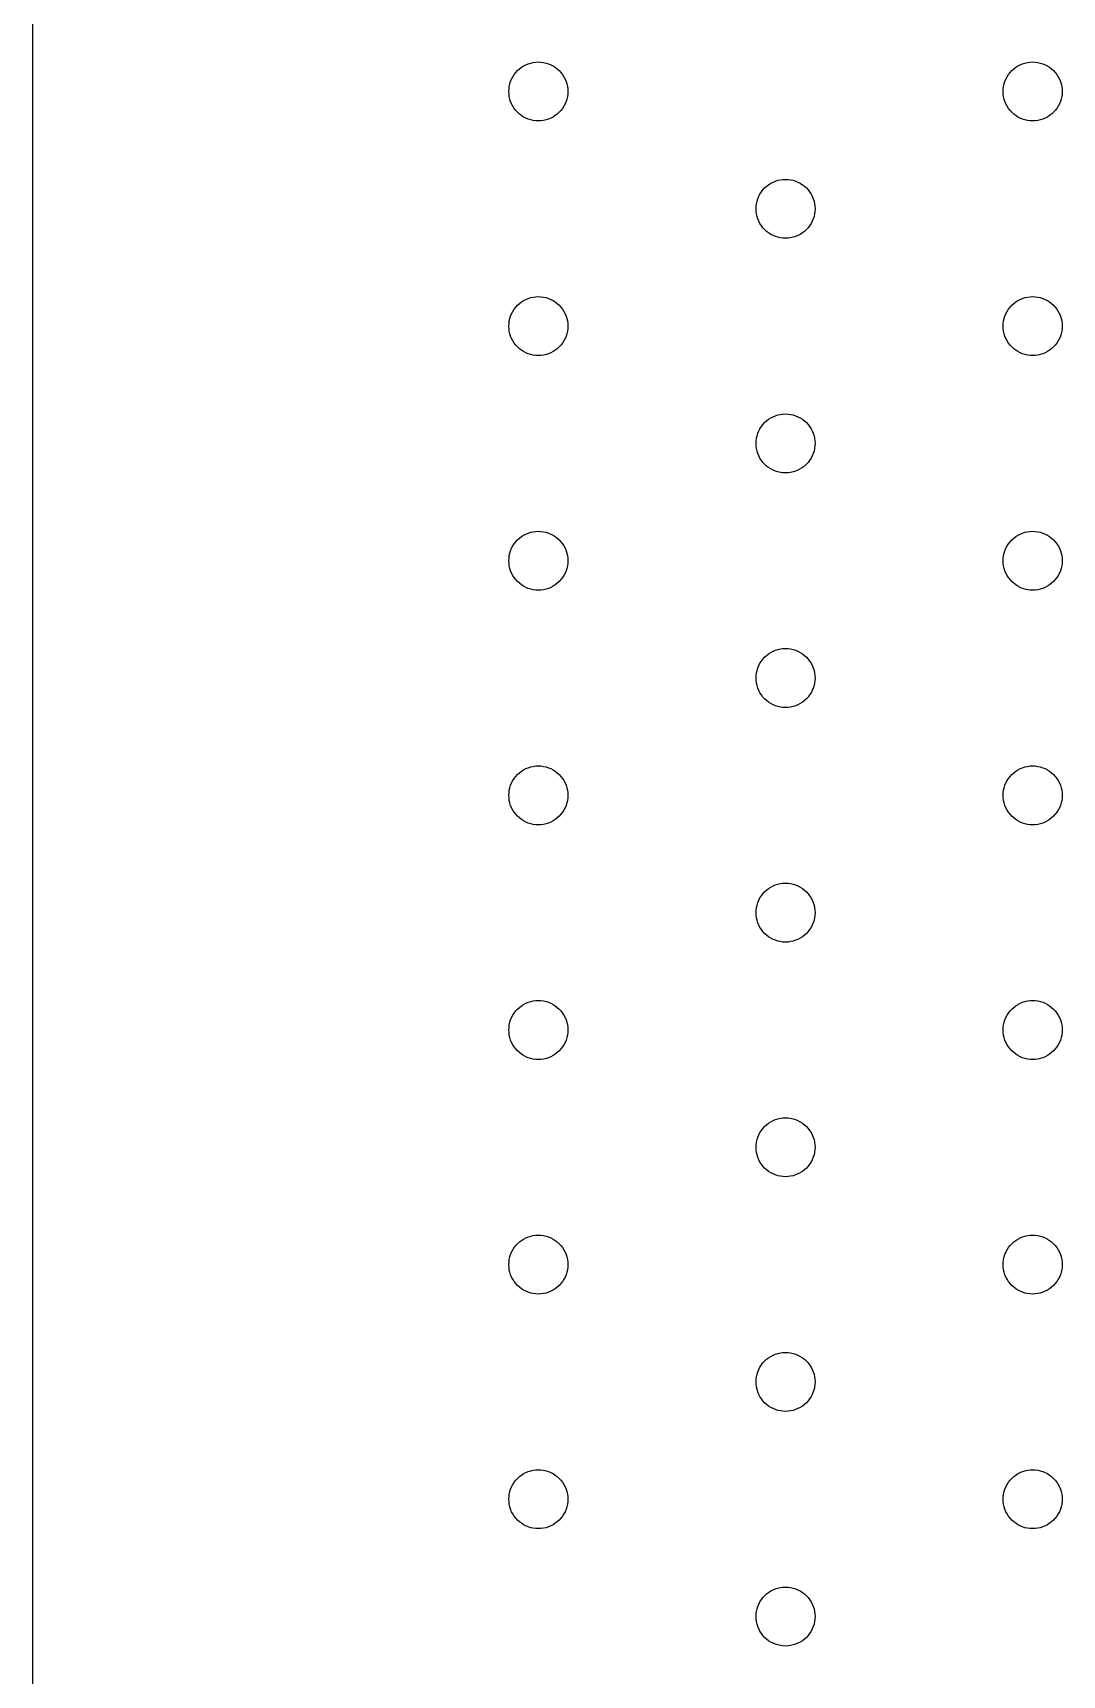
# Model space of a CAD drawing. Header units: millimetres. Extents: x 42 to 3058, y 353 to 2599.
# Drawn here: x 50 to 196.6, y 1478.3 to 1712.3 of the extents above; entities that cross this region are included whole.
import ezdxf

# ---------------------------------------------------------------- set-up
doc = ezdxf.new("R2010")
doc.units = ezdxf.units.MM
doc.layers.add('DRAWING', color=7, linetype='Continuous')

msp = doc.modelspace()

# ---------------------------------------------------------------- linework, layer by layer
at = {"layer": 'DRAWING', "linetype": 'CONTINUOUS', "true_color": 0x111111}
msp.add_line((50, 500), (50, 1930), dxfattribs=at)
for points in [[(126.2, 1703.91), (126.18, 1703.54), (126.14, 1703.18), (126.06, 1702.82), (125.95, 1702.47), (125.81, 1702.13), (125.64, 1701.81), (125.44, 1701.5), (125.22, 1701.21), (124.97, 1700.94), (124.7, 1700.69), (124.41, 1700.47), (124.1, 1700.27), (123.77, 1700.1), (123.44, 1699.96), (123.09, 1699.85), (122.73, 1699.77), (122.37, 1699.72), (122, 1699.71), (121.63, 1699.72), (121.27, 1699.77), (120.91, 1699.85), (120.56, 1699.96), (120.23, 1700.1), (119.9, 1700.27), (119.59, 1700.47), (119.3, 1700.69), (119.03, 1700.94), (118.78, 1701.21), (118.56, 1701.5), (118.36, 1701.81), (118.19, 1702.13), (118.05, 1702.47), (117.94, 1702.82), (117.86, 1703.18), (117.82, 1703.54), (117.8, 1703.91), (117.82, 1704.27), (117.86, 1704.64), (117.94, 1704.99), (118.05, 1705.34), (118.19, 1705.68), (118.36, 1706.01), (118.56, 1706.31), (118.78, 1706.61), (119.03, 1706.88), (119.3, 1707.12), (119.59, 1707.35), (119.9, 1707.54), (120.23, 1707.71), (120.56, 1707.85), (120.91, 1707.96), (121.27, 1708.04), (121.63, 1708.09), (122, 1708.11), (122.37, 1708.09), (122.73, 1708.04), (123.09, 1707.96), (123.44, 1707.85), (123.77, 1707.71), (124.1, 1707.54), (124.41, 1707.35), (124.7, 1707.12), (124.97, 1706.88), (125.22, 1706.61), (125.44, 1706.31), (125.64, 1706.01), (125.81, 1705.68), (125.95, 1705.34), (126.06, 1704.99), (126.14, 1704.64), (126.18, 1704.27), (126.2, 1703.91)], [(196.6, 1703.91), (196.58, 1703.54), (196.54, 1703.18), (196.46, 1702.82), (196.35, 1702.47), (196.21, 1702.13), (196.04, 1701.81), (195.84, 1701.5), (195.62, 1701.21), (195.37, 1700.94), (195.1, 1700.69), (194.81, 1700.47), (194.5, 1700.27), (194.17, 1700.1), (193.84, 1699.96), (193.49, 1699.85), (193.13, 1699.77), (192.77, 1699.72), (192.4, 1699.71), (192.03, 1699.72), (191.67, 1699.77), (191.31, 1699.85), (190.96, 1699.96), (190.63, 1700.1), (190.3, 1700.27), (189.99, 1700.47), (189.7, 1700.69), (189.43, 1700.94), (189.18, 1701.21), (188.96, 1701.5), (188.76, 1701.81), (188.59, 1702.13), (188.45, 1702.47), (188.34, 1702.82), (188.26, 1703.18), (188.22, 1703.54), (188.2, 1703.91), (188.22, 1704.27), (188.26, 1704.64), (188.34, 1704.99), (188.45, 1705.34), (188.59, 1705.68), (188.76, 1706.01), (188.96, 1706.31), (189.18, 1706.61), (189.43, 1706.88), (189.7, 1707.12), (189.99, 1707.35), (190.3, 1707.54), (190.63, 1707.71), (190.96, 1707.85), (191.31, 1707.96), (191.67, 1708.04), (192.03, 1708.09), (192.4, 1708.11), (192.77, 1708.09), (193.13, 1708.04), (193.49, 1707.96), (193.84, 1707.85), (194.17, 1707.71), (194.5, 1707.54), (194.81, 1707.35), (195.1, 1707.12), (195.37, 1706.88), (195.62, 1706.61), (195.84, 1706.31), (196.04, 1706.01), (196.21, 1705.68), (196.35, 1705.34), (196.46, 1704.99), (196.54, 1704.64), (196.58, 1704.27), (196.6, 1703.91)], [(161.4, 1687.19), (161.38, 1686.83), (161.34, 1686.46), (161.26, 1686.1), (161.15, 1685.75), (161.01, 1685.42), (160.84, 1685.09), (160.64, 1684.78), (160.42, 1684.49), (160.17, 1684.22), (159.9, 1683.97), (159.61, 1683.75), (159.3, 1683.55), (158.97, 1683.38), (158.64, 1683.24), (158.29, 1683.13), (157.93, 1683.05), (157.57, 1683.01), (157.2, 1682.99), (156.83, 1683.01), (156.47, 1683.05), (156.11, 1683.13), (155.76, 1683.24), (155.43, 1683.38), (155.1, 1683.55), (154.79, 1683.75), (154.5, 1683.97), (154.23, 1684.22), (153.98, 1684.49), (153.76, 1684.78), (153.56, 1685.09), (153.39, 1685.42), (153.25, 1685.75), (153.14, 1686.1), (153.06, 1686.46), (153.02, 1686.83), (153, 1687.19), (153.02, 1687.56), (153.06, 1687.92), (153.14, 1688.28), (153.25, 1688.63), (153.39, 1688.97), (153.56, 1689.29), (153.76, 1689.6), (153.98, 1689.89), (154.23, 1690.16), (154.5, 1690.41), (154.79, 1690.63), (155.1, 1690.83), (155.43, 1691), (155.76, 1691.14), (156.11, 1691.25), (156.47, 1691.33), (156.83, 1691.38), (157.2, 1691.39), (157.57, 1691.38), (157.93, 1691.33), (158.29, 1691.25), (158.64, 1691.14), (158.97, 1691), (159.3, 1690.83), (159.61, 1690.63), (159.9, 1690.41), (160.17, 1690.16), (160.42, 1689.89), (160.64, 1689.6), (160.84, 1689.29), (161.01, 1688.97), (161.15, 1688.63), (161.26, 1688.28), (161.34, 1687.92), (161.38, 1687.56), (161.4, 1687.19)], [(126.2, 1670.48), (126.18, 1670.11), (126.14, 1669.75), (126.06, 1669.39), (125.95, 1669.04), (125.81, 1668.7), (125.64, 1668.38), (125.44, 1668.07), (125.22, 1667.78), (124.97, 1667.51), (124.7, 1667.26), (124.41, 1667.04), (124.1, 1666.84), (123.77, 1666.67), (123.44, 1666.53), (123.09, 1666.42), (122.73, 1666.34), (122.37, 1666.29), (122, 1666.28), (121.63, 1666.29), (121.27, 1666.34), (120.91, 1666.42), (120.56, 1666.53), (120.23, 1666.67), (119.9, 1666.84), (119.59, 1667.04), (119.3, 1667.26), (119.03, 1667.51), (118.78, 1667.78), (118.56, 1668.07), (118.36, 1668.38), (118.19, 1668.7), (118.05, 1669.04), (117.94, 1669.39), (117.86, 1669.75), (117.82, 1670.11), (117.8, 1670.48), (117.82, 1670.84), (117.86, 1671.21), (117.94, 1671.56), (118.05, 1671.91), (118.19, 1672.25), (118.36, 1672.58), (118.56, 1672.89), (118.78, 1673.18), (119.03, 1673.45), (119.3, 1673.69), (119.59, 1673.92), (119.9, 1674.11), (120.23, 1674.28), (120.56, 1674.42), (120.91, 1674.53), (121.27, 1674.61), (121.63, 1674.66), (122, 1674.68), (122.37, 1674.66), (122.73, 1674.61), (123.09, 1674.53), (123.44, 1674.42), (123.77, 1674.28), (124.1, 1674.11), (124.41, 1673.92), (124.7, 1673.69), (124.97, 1673.45), (125.22, 1673.18), (125.44, 1672.89), (125.64, 1672.58), (125.81, 1672.25), (125.95, 1671.91), (126.06, 1671.56), (126.14, 1671.21), (126.18, 1670.84), (126.2, 1670.48)], [(196.6, 1670.48), (196.58, 1670.11), (196.54, 1669.75), (196.46, 1669.39), (196.35, 1669.04), (196.21, 1668.7), (196.04, 1668.38), (195.84, 1668.07), (195.62, 1667.78), (195.37, 1667.51), (195.1, 1667.26), (194.81, 1667.04), (194.5, 1666.84), (194.17, 1666.67), (193.84, 1666.53), (193.49, 1666.42), (193.13, 1666.34), (192.77, 1666.29), (192.4, 1666.28), (192.03, 1666.29), (191.67, 1666.34), (191.31, 1666.42), (190.96, 1666.53), (190.63, 1666.67), (190.3, 1666.84), (189.99, 1667.04), (189.7, 1667.26), (189.43, 1667.51), (189.18, 1667.78), (188.96, 1668.07), (188.76, 1668.38), (188.59, 1668.7), (188.45, 1669.04), (188.34, 1669.39), (188.26, 1669.75), (188.22, 1670.11), (188.2, 1670.48), (188.22, 1670.84), (188.26, 1671.21), (188.34, 1671.56), (188.45, 1671.91), (188.59, 1672.25), (188.76, 1672.58), (188.96, 1672.89), (189.18, 1673.18), (189.43, 1673.45), (189.7, 1673.69), (189.99, 1673.92), (190.3, 1674.11), (190.63, 1674.28), (190.96, 1674.42), (191.31, 1674.53), (191.67, 1674.61), (192.03, 1674.66), (192.4, 1674.68), (192.77, 1674.66), (193.13, 1674.61), (193.49, 1674.53), (193.84, 1674.42), (194.17, 1674.28), (194.5, 1674.11), (194.81, 1673.92), (195.1, 1673.69), (195.37, 1673.45), (195.62, 1673.18), (195.84, 1672.89), (196.04, 1672.58), (196.21, 1672.25), (196.35, 1671.91), (196.46, 1671.56), (196.54, 1671.21), (196.58, 1670.84), (196.6, 1670.48)], [(161.4, 1653.76), (161.38, 1653.4), (161.34, 1653.03), (161.26, 1652.67), (161.15, 1652.33), (161.01, 1651.99), (160.84, 1651.66), (160.64, 1651.35), (160.42, 1651.06), (160.17, 1650.79), (159.9, 1650.54), (159.61, 1650.32), (159.3, 1650.12), (158.97, 1649.96), (158.64, 1649.81), (158.29, 1649.7), (157.93, 1649.63), (157.57, 1649.58), (157.2, 1649.56), (156.83, 1649.58), (156.47, 1649.63), (156.11, 1649.7), (155.76, 1649.81), (155.43, 1649.96), (155.1, 1650.12), (154.79, 1650.32), (154.5, 1650.54), (154.23, 1650.79), (153.98, 1651.06), (153.76, 1651.35), (153.56, 1651.66), (153.39, 1651.99), (153.25, 1652.33), (153.14, 1652.67), (153.06, 1653.03), (153.02, 1653.4), (153, 1653.76), (153.02, 1654.13), (153.06, 1654.49), (153.14, 1654.85), (153.25, 1655.2), (153.39, 1655.54), (153.56, 1655.86), (153.76, 1656.17), (153.98, 1656.46), (154.23, 1656.73), (154.5, 1656.98), (154.79, 1657.2), (155.1, 1657.4), (155.43, 1657.57), (155.76, 1657.71), (156.11, 1657.82), (156.47, 1657.9), (156.83, 1657.95), (157.2, 1657.96), (157.57, 1657.95), (157.93, 1657.9), (158.29, 1657.82), (158.64, 1657.71), (158.97, 1657.57), (159.3, 1657.4), (159.61, 1657.2), (159.9, 1656.98), (160.17, 1656.73), (160.42, 1656.46), (160.64, 1656.17), (160.84, 1655.86), (161.01, 1655.54), (161.15, 1655.2), (161.26, 1654.85), (161.34, 1654.49), (161.38, 1654.13), (161.4, 1653.76)], [(126.2, 1637.05), (126.18, 1636.68), (126.14, 1636.32), (126.06, 1635.96), (125.95, 1635.61), (125.81, 1635.27), (125.64, 1634.95), (125.44, 1634.64), (125.22, 1634.35), (124.97, 1634.08), (124.7, 1633.83), (124.41, 1633.61), (124.1, 1633.41), (123.77, 1633.24), (123.44, 1633.1), (123.09, 1632.99), (122.73, 1632.91), (122.37, 1632.86), (122, 1632.85), (121.63, 1632.86), (121.27, 1632.91), (120.91, 1632.99), (120.56, 1633.1), (120.23, 1633.24), (119.9, 1633.41), (119.59, 1633.61), (119.3, 1633.83), (119.03, 1634.08), (118.78, 1634.35), (118.56, 1634.64), (118.36, 1634.95), (118.19, 1635.27), (118.05, 1635.61), (117.94, 1635.96), (117.86, 1636.32), (117.82, 1636.68), (117.8, 1637.05), (117.82, 1637.41), (117.86, 1637.78), (117.94, 1638.13), (118.05, 1638.48), (118.19, 1638.82), (118.36, 1639.15), (118.56, 1639.46), (118.78, 1639.75), (119.03, 1640.02), (119.3, 1640.26), (119.59, 1640.49), (119.9, 1640.68), (120.23, 1640.85), (120.56, 1640.99), (120.91, 1641.1), (121.27, 1641.18), (121.63, 1641.23), (122, 1641.25), (122.37, 1641.23), (122.73, 1641.18), (123.09, 1641.1), (123.44, 1640.99), (123.77, 1640.85), (124.1, 1640.68), (124.41, 1640.49), (124.7, 1640.26), (124.97, 1640.02), (125.22, 1639.75), (125.44, 1639.46), (125.64, 1639.15), (125.81, 1638.82), (125.95, 1638.48), (126.06, 1638.13), (126.14, 1637.78), (126.18, 1637.41), (126.2, 1637.05)], [(196.6, 1637.05), (196.58, 1636.68), (196.54, 1636.32), (196.46, 1635.96), (196.35, 1635.61), (196.21, 1635.27), (196.04, 1634.95), (195.84, 1634.64), (195.62, 1634.35), (195.37, 1634.08), (195.1, 1633.83), (194.81, 1633.61), (194.5, 1633.41), (194.17, 1633.24), (193.84, 1633.1), (193.49, 1632.99), (193.13, 1632.91), (192.77, 1632.86), (192.4, 1632.85), (192.03, 1632.86), (191.67, 1632.91), (191.31, 1632.99), (190.96, 1633.1), (190.63, 1633.24), (190.3, 1633.41), (189.99, 1633.61), (189.7, 1633.83), (189.43, 1634.08), (189.18, 1634.35), (188.96, 1634.64), (188.76, 1634.95), (188.59, 1635.27), (188.45, 1635.61), (188.34, 1635.96), (188.26, 1636.32), (188.22, 1636.68), (188.2, 1637.05), (188.22, 1637.41), (188.26, 1637.78), (188.34, 1638.13), (188.45, 1638.48), (188.59, 1638.82), (188.76, 1639.15), (188.96, 1639.46), (189.18, 1639.75), (189.43, 1640.02), (189.7, 1640.26), (189.99, 1640.49), (190.3, 1640.68), (190.63, 1640.85), (190.96, 1640.99), (191.31, 1641.1), (191.67, 1641.18), (192.03, 1641.23), (192.4, 1641.25), (192.77, 1641.23), (193.13, 1641.18), (193.49, 1641.1), (193.84, 1640.99), (194.17, 1640.85), (194.5, 1640.68), (194.81, 1640.49), (195.1, 1640.26), (195.37, 1640.02), (195.62, 1639.75), (195.84, 1639.46), (196.04, 1639.15), (196.21, 1638.82), (196.35, 1638.48), (196.46, 1638.13), (196.54, 1637.78), (196.58, 1637.41), (196.6, 1637.05)], [(161.4, 1620.33), (161.38, 1619.97), (161.34, 1619.6), (161.26, 1619.25), (161.15, 1618.9), (161.01, 1618.56), (160.84, 1618.23), (160.64, 1617.92), (160.42, 1617.63), (160.17, 1617.36), (159.9, 1617.11), (159.61, 1616.89), (159.3, 1616.69), (158.97, 1616.53), (158.64, 1616.39), (158.29, 1616.28), (157.93, 1616.2), (157.57, 1616.15), (157.2, 1616.13), (156.83, 1616.15), (156.47, 1616.2), (156.11, 1616.28), (155.76, 1616.39), (155.43, 1616.53), (155.1, 1616.69), (154.79, 1616.89), (154.5, 1617.11), (154.23, 1617.36), (153.98, 1617.63), (153.76, 1617.92), (153.56, 1618.23), (153.39, 1618.56), (153.25, 1618.9), (153.14, 1619.25), (153.06, 1619.6), (153.02, 1619.97), (153, 1620.33), (153.02, 1620.7), (153.06, 1621.06), (153.14, 1621.42), (153.25, 1621.77), (153.39, 1622.11), (153.56, 1622.43), (153.76, 1622.74), (153.98, 1623.03), (154.23, 1623.3), (154.5, 1623.55), (154.79, 1623.77), (155.1, 1623.97), (155.43, 1624.14), (155.76, 1624.28), (156.11, 1624.39), (156.47, 1624.47), (156.83, 1624.52), (157.2, 1624.53), (157.57, 1624.52), (157.93, 1624.47), (158.29, 1624.39), (158.64, 1624.28), (158.97, 1624.14), (159.3, 1623.97), (159.61, 1623.77), (159.9, 1623.55), (160.17, 1623.3), (160.42, 1623.03), (160.64, 1622.74), (160.84, 1622.43), (161.01, 1622.11), (161.15, 1621.77), (161.26, 1621.42), (161.34, 1621.06), (161.38, 1620.7), (161.4, 1620.33)], [(126.2, 1603.62), (126.18, 1603.25), (126.14, 1602.89), (126.06, 1602.53), (125.95, 1602.18), (125.81, 1601.84), (125.64, 1601.52), (125.44, 1601.21), (125.22, 1600.92), (124.97, 1600.65), (124.7, 1600.4), (124.41, 1600.18), (124.1, 1599.98), (123.77, 1599.81), (123.44, 1599.67), (123.09, 1599.56), (122.73, 1599.48), (122.37, 1599.43), (122, 1599.42), (121.63, 1599.43), (121.27, 1599.48), (120.91, 1599.56), (120.56, 1599.67), (120.23, 1599.81), (119.9, 1599.98), (119.59, 1600.18), (119.3, 1600.4), (119.03, 1600.65), (118.78, 1600.92), (118.56, 1601.21), (118.36, 1601.52), (118.19, 1601.84), (118.05, 1602.18), (117.94, 1602.53), (117.86, 1602.89), (117.82, 1603.25), (117.8, 1603.62), (117.82, 1603.98), (117.86, 1604.35), (117.94, 1604.7), (118.05, 1605.05), (118.19, 1605.39), (118.36, 1605.72), (118.56, 1606.03), (118.78, 1606.32), (119.03, 1606.59), (119.3, 1606.83), (119.59, 1607.06), (119.9, 1607.25), (120.23, 1607.42), (120.56, 1607.56), (120.91, 1607.67), (121.27, 1607.75), (121.63, 1607.8), (122, 1607.82), (122.37, 1607.8), (122.73, 1607.75), (123.09, 1607.67), (123.44, 1607.56), (123.77, 1607.42), (124.1, 1607.25), (124.41, 1607.06), (124.7, 1606.83), (124.97, 1606.59), (125.22, 1606.32), (125.44, 1606.03), (125.64, 1605.72), (125.81, 1605.39), (125.95, 1605.05), (126.06, 1604.7), (126.14, 1604.35), (126.18, 1603.98), (126.2, 1603.62)], [(196.6, 1603.62), (196.58, 1603.25), (196.54, 1602.89), (196.46, 1602.53), (196.35, 1602.18), (196.21, 1601.84), (196.04, 1601.52), (195.84, 1601.21), (195.62, 1600.92), (195.37, 1600.65), (195.1, 1600.4), (194.81, 1600.18), (194.5, 1599.98), (194.17, 1599.81), (193.84, 1599.67), (193.49, 1599.56), (193.13, 1599.48), (192.77, 1599.43), (192.4, 1599.42), (192.03, 1599.43), (191.67, 1599.48), (191.31, 1599.56), (190.96, 1599.67), (190.63, 1599.81), (190.3, 1599.98), (189.99, 1600.18), (189.7, 1600.4), (189.43, 1600.65), (189.18, 1600.92), (188.96, 1601.21), (188.76, 1601.52), (188.59, 1601.84), (188.45, 1602.18), (188.34, 1602.53), (188.26, 1602.89), (188.22, 1603.25), (188.2, 1603.62), (188.22, 1603.98), (188.26, 1604.35), (188.34, 1604.7), (188.45, 1605.05), (188.59, 1605.39), (188.76, 1605.72), (188.96, 1606.03), (189.18, 1606.32), (189.43, 1606.59), (189.7, 1606.83), (189.99, 1607.06), (190.3, 1607.25), (190.63, 1607.42), (190.96, 1607.56), (191.31, 1607.67), (191.67, 1607.75), (192.03, 1607.8), (192.4, 1607.82), (192.77, 1607.8), (193.13, 1607.75), (193.49, 1607.67), (193.84, 1607.56), (194.17, 1607.42), (194.5, 1607.25), (194.81, 1607.06), (195.1, 1606.83), (195.37, 1606.59), (195.62, 1606.32), (195.84, 1606.03), (196.04, 1605.72), (196.21, 1605.39), (196.35, 1605.05), (196.46, 1604.7), (196.54, 1604.35), (196.58, 1603.98), (196.6, 1603.62)], [(161.4, 1586.9), (161.38, 1586.54), (161.34, 1586.17), (161.26, 1585.82), (161.15, 1585.47), (161.01, 1585.13), (160.84, 1584.8), (160.64, 1584.49), (160.42, 1584.2), (160.17, 1583.93), (159.9, 1583.69), (159.61, 1583.46), (159.3, 1583.27), (158.97, 1583.1), (158.64, 1582.96), (158.29, 1582.85), (157.93, 1582.77), (157.57, 1582.72), (157.2, 1582.7), (156.83, 1582.72), (156.47, 1582.77), (156.11, 1582.85), (155.76, 1582.96), (155.43, 1583.1), (155.1, 1583.27), (154.79, 1583.46), (154.5, 1583.69), (154.23, 1583.93), (153.98, 1584.2), (153.76, 1584.49), (153.56, 1584.8), (153.39, 1585.13), (153.25, 1585.47), (153.14, 1585.82), (153.06, 1586.17), (153.02, 1586.54), (153, 1586.9), (153.02, 1587.27), (153.06, 1587.63), (153.14, 1587.99), (153.25, 1588.34), (153.39, 1588.68), (153.56, 1589), (153.76, 1589.31), (153.98, 1589.6), (154.23, 1589.87), (154.5, 1590.12), (154.79, 1590.34), (155.1, 1590.54), (155.43, 1590.71), (155.76, 1590.85), (156.11, 1590.96), (156.47, 1591.04), (156.83, 1591.09), (157.2, 1591.1), (157.57, 1591.09), (157.93, 1591.04), (158.29, 1590.96), (158.64, 1590.85), (158.97, 1590.71), (159.3, 1590.54), (159.61, 1590.34), (159.9, 1590.12), (160.17, 1589.87), (160.42, 1589.6), (160.64, 1589.31), (160.84, 1589), (161.01, 1588.68), (161.15, 1588.34), (161.26, 1587.99), (161.34, 1587.63), (161.38, 1587.27), (161.4, 1586.9)], [(126.2, 1570.19), (126.18, 1569.82), (126.14, 1569.46), (126.06, 1569.1), (125.95, 1568.75), (125.81, 1568.41), (125.64, 1568.09), (125.44, 1567.78), (125.22, 1567.49), (124.97, 1567.22), (124.7, 1566.97), (124.41, 1566.75), (124.1, 1566.55), (123.77, 1566.38), (123.44, 1566.24), (123.09, 1566.13), (122.73, 1566.05), (122.37, 1566), (122, 1565.99), (121.63, 1566), (121.27, 1566.05), (120.91, 1566.13), (120.56, 1566.24), (120.23, 1566.38), (119.9, 1566.55), (119.59, 1566.75), (119.3, 1566.97), (119.03, 1567.22), (118.78, 1567.49), (118.56, 1567.78), (118.36, 1568.09), (118.19, 1568.41), (118.05, 1568.75), (117.94, 1569.1), (117.86, 1569.46), (117.82, 1569.82), (117.8, 1570.19), (117.82, 1570.55), (117.86, 1570.92), (117.94, 1571.28), (118.05, 1571.62), (118.19, 1571.96), (118.36, 1572.29), (118.56, 1572.6), (118.78, 1572.89), (119.03, 1573.16), (119.3, 1573.41), (119.59, 1573.63), (119.9, 1573.83), (120.23, 1573.99), (120.56, 1574.13), (120.91, 1574.24), (121.27, 1574.32), (121.63, 1574.37), (122, 1574.39), (122.37, 1574.37), (122.73, 1574.32), (123.09, 1574.24), (123.44, 1574.13), (123.77, 1573.99), (124.1, 1573.83), (124.41, 1573.63), (124.7, 1573.41), (124.97, 1573.16), (125.22, 1572.89), (125.44, 1572.6), (125.64, 1572.29), (125.81, 1571.96), (125.95, 1571.62), (126.06, 1571.28), (126.14, 1570.92), (126.18, 1570.55), (126.2, 1570.19)], [(196.6, 1570.19), (196.58, 1569.82), (196.54, 1569.46), (196.46, 1569.1), (196.35, 1568.75), (196.21, 1568.41), (196.04, 1568.09), (195.84, 1567.78), (195.62, 1567.49), (195.37, 1567.22), (195.1, 1566.97), (194.81, 1566.75), (194.5, 1566.55), (194.17, 1566.38), (193.84, 1566.24), (193.49, 1566.13), (193.13, 1566.05), (192.77, 1566), (192.4, 1565.99), (192.03, 1566), (191.67, 1566.05), (191.31, 1566.13), (190.96, 1566.24), (190.63, 1566.38), (190.3, 1566.55), (189.99, 1566.75), (189.7, 1566.97), (189.43, 1567.22), (189.18, 1567.49), (188.96, 1567.78), (188.76, 1568.09), (188.59, 1568.41), (188.45, 1568.75), (188.34, 1569.1), (188.26, 1569.46), (188.22, 1569.82), (188.2, 1570.19), (188.22, 1570.55), (188.26, 1570.92), (188.34, 1571.28), (188.45, 1571.62), (188.59, 1571.96), (188.76, 1572.29), (188.96, 1572.6), (189.18, 1572.89), (189.43, 1573.16), (189.7, 1573.41), (189.99, 1573.63), (190.3, 1573.83), (190.63, 1573.99), (190.96, 1574.13), (191.31, 1574.24), (191.67, 1574.32), (192.03, 1574.37), (192.4, 1574.39), (192.77, 1574.37), (193.13, 1574.32), (193.49, 1574.24), (193.84, 1574.13), (194.17, 1573.99), (194.5, 1573.83), (194.81, 1573.63), (195.1, 1573.41), (195.37, 1573.16), (195.62, 1572.89), (195.84, 1572.6), (196.04, 1572.29), (196.21, 1571.96), (196.35, 1571.62), (196.46, 1571.28), (196.54, 1570.92), (196.58, 1570.55), (196.6, 1570.19)], [(161.4, 1553.47), (161.38, 1553.11), (161.34, 1552.74), (161.26, 1552.39), (161.15, 1552.04), (161.01, 1551.7), (160.84, 1551.37), (160.64, 1551.06), (160.42, 1550.77), (160.17, 1550.5), (159.9, 1550.26), (159.61, 1550.03), (159.3, 1549.84), (158.97, 1549.67), (158.64, 1549.53), (158.29, 1549.42), (157.93, 1549.34), (157.57, 1549.29), (157.2, 1549.27), (156.83, 1549.29), (156.47, 1549.34), (156.11, 1549.42), (155.76, 1549.53), (155.43, 1549.67), (155.1, 1549.84), (154.79, 1550.03), (154.5, 1550.26), (154.23, 1550.5), (153.98, 1550.77), (153.76, 1551.06), (153.56, 1551.37), (153.39, 1551.7), (153.25, 1552.04), (153.14, 1552.39), (153.06, 1552.74), (153.02, 1553.11), (153, 1553.47), (153.02, 1553.84), (153.06, 1554.2), (153.14, 1554.56), (153.25, 1554.91), (153.39, 1555.25), (153.56, 1555.57), (153.76, 1555.88), (153.98, 1556.17), (154.23, 1556.44), (154.5, 1556.69), (154.79, 1556.91), (155.1, 1557.11), (155.43, 1557.28), (155.76, 1557.42), (156.11, 1557.53), (156.47, 1557.61), (156.83, 1557.66), (157.2, 1557.67), (157.57, 1557.66), (157.93, 1557.61), (158.29, 1557.53), (158.64, 1557.42), (158.97, 1557.28), (159.3, 1557.11), (159.61, 1556.91), (159.9, 1556.69), (160.17, 1556.44), (160.42, 1556.17), (160.64, 1555.88), (160.84, 1555.57), (161.01, 1555.25), (161.15, 1554.91), (161.26, 1554.56), (161.34, 1554.2), (161.38, 1553.84), (161.4, 1553.47)], [(126.2, 1536.76), (126.18, 1536.39), (126.14, 1536.03), (126.06, 1535.67), (125.95, 1535.32), (125.81, 1534.98), (125.64, 1534.66), (125.44, 1534.35), (125.22, 1534.06), (124.97, 1533.79), (124.7, 1533.54), (124.41, 1533.32), (124.1, 1533.12), (123.77, 1532.95), (123.44, 1532.81), (123.09, 1532.7), (122.73, 1532.62), (122.37, 1532.57), (122, 1532.56), (121.63, 1532.57), (121.27, 1532.62), (120.91, 1532.7), (120.56, 1532.81), (120.23, 1532.95), (119.9, 1533.12), (119.59, 1533.32), (119.3, 1533.54), (119.03, 1533.79), (118.78, 1534.06), (118.56, 1534.35), (118.36, 1534.66), (118.19, 1534.98), (118.05, 1535.32), (117.94, 1535.67), (117.86, 1536.03), (117.82, 1536.39), (117.8, 1536.76), (117.82, 1537.12), (117.86, 1537.49), (117.94, 1537.85), (118.05, 1538.2), (118.19, 1538.53), (118.36, 1538.86), (118.56, 1539.17), (118.78, 1539.46), (119.03, 1539.73), (119.3, 1539.98), (119.59, 1540.2), (119.9, 1540.4), (120.23, 1540.57), (120.56, 1540.71), (120.91, 1540.82), (121.27, 1540.89), (121.63, 1540.94), (122, 1540.96), (122.37, 1540.94), (122.73, 1540.89), (123.09, 1540.82), (123.44, 1540.71), (123.77, 1540.57), (124.1, 1540.4), (124.41, 1540.2), (124.7, 1539.98), (124.97, 1539.73), (125.22, 1539.46), (125.44, 1539.17), (125.64, 1538.86), (125.81, 1538.53), (125.95, 1538.2), (126.06, 1537.85), (126.14, 1537.49), (126.18, 1537.12), (126.2, 1536.76)], [(196.6, 1536.76), (196.58, 1536.39), (196.54, 1536.03), (196.46, 1535.67), (196.35, 1535.32), (196.21, 1534.98), (196.04, 1534.66), (195.84, 1534.35), (195.62, 1534.06), (195.37, 1533.79), (195.1, 1533.54), (194.81, 1533.32), (194.5, 1533.12), (194.17, 1532.95), (193.84, 1532.81), (193.49, 1532.7), (193.13, 1532.62), (192.77, 1532.57), (192.4, 1532.56), (192.03, 1532.57), (191.67, 1532.62), (191.31, 1532.7), (190.96, 1532.81), (190.63, 1532.95), (190.3, 1533.12), (189.99, 1533.32), (189.7, 1533.54), (189.43, 1533.79), (189.18, 1534.06), (188.96, 1534.35), (188.76, 1534.66), (188.59, 1534.98), (188.45, 1535.32), (188.34, 1535.67), (188.26, 1536.03), (188.22, 1536.39), (188.2, 1536.76), (188.22, 1537.12), (188.26, 1537.49), (188.34, 1537.85), (188.45, 1538.2), (188.59, 1538.53), (188.76, 1538.86), (188.96, 1539.17), (189.18, 1539.46), (189.43, 1539.73), (189.7, 1539.98), (189.99, 1540.2), (190.3, 1540.4), (190.63, 1540.57), (190.96, 1540.71), (191.31, 1540.82), (191.67, 1540.89), (192.03, 1540.94), (192.4, 1540.96), (192.77, 1540.94), (193.13, 1540.89), (193.49, 1540.82), (193.84, 1540.71), (194.17, 1540.57), (194.5, 1540.4), (194.81, 1540.2), (195.1, 1539.98), (195.37, 1539.73), (195.62, 1539.46), (195.84, 1539.17), (196.04, 1538.86), (196.21, 1538.53), (196.35, 1538.2), (196.46, 1537.85), (196.54, 1537.49), (196.58, 1537.12), (196.6, 1536.76)], [(161.4, 1520.04), (161.38, 1519.68), (161.34, 1519.31), (161.26, 1518.96), (161.15, 1518.61), (161.01, 1518.27), (160.84, 1517.94), (160.64, 1517.63), (160.42, 1517.34), (160.17, 1517.07), (159.9, 1516.83), (159.61, 1516.6), (159.3, 1516.41), (158.97, 1516.24), (158.64, 1516.1), (158.29, 1515.99), (157.93, 1515.91), (157.57, 1515.86), (157.2, 1515.84), (156.83, 1515.86), (156.47, 1515.91), (156.11, 1515.99), (155.76, 1516.1), (155.43, 1516.24), (155.1, 1516.41), (154.79, 1516.6), (154.5, 1516.83), (154.23, 1517.07), (153.98, 1517.34), (153.76, 1517.63), (153.56, 1517.94), (153.39, 1518.27), (153.25, 1518.61), (153.14, 1518.96), (153.06, 1519.31), (153.02, 1519.68), (153, 1520.04), (153.02, 1520.41), (153.06, 1520.77), (153.14, 1521.13), (153.25, 1521.48), (153.39, 1521.82), (153.56, 1522.14), (153.76, 1522.45), (153.98, 1522.74), (154.23, 1523.01), (154.5, 1523.26), (154.79, 1523.48), (155.1, 1523.68), (155.43, 1523.85), (155.76, 1523.99), (156.11, 1524.1), (156.47, 1524.18), (156.83, 1524.23), (157.2, 1524.24), (157.57, 1524.23), (157.93, 1524.18), (158.29, 1524.1), (158.64, 1523.99), (158.97, 1523.85), (159.3, 1523.68), (159.61, 1523.48), (159.9, 1523.26), (160.17, 1523.01), (160.42, 1522.74), (160.64, 1522.45), (160.84, 1522.14), (161.01, 1521.82), (161.15, 1521.48), (161.26, 1521.13), (161.34, 1520.77), (161.38, 1520.41), (161.4, 1520.04)], [(126.2, 1503.33), (126.18, 1502.96), (126.14, 1502.6), (126.06, 1502.24), (125.95, 1501.89), (125.81, 1501.55), (125.64, 1501.23), (125.44, 1500.92), (125.22, 1500.63), (124.97, 1500.36), (124.7, 1500.11), (124.41, 1499.89), (124.1, 1499.69), (123.77, 1499.52), (123.44, 1499.38), (123.09, 1499.27), (122.73, 1499.19), (122.37, 1499.15), (122, 1499.13), (121.63, 1499.15), (121.27, 1499.19), (120.91, 1499.27), (120.56, 1499.38), (120.23, 1499.52), (119.9, 1499.69), (119.59, 1499.89), (119.3, 1500.11), (119.03, 1500.36), (118.78, 1500.63), (118.56, 1500.92), (118.36, 1501.23), (118.19, 1501.55), (118.05, 1501.89), (117.94, 1502.24), (117.86, 1502.6), (117.82, 1502.96), (117.8, 1503.33), (117.82, 1503.7), (117.86, 1504.06), (117.94, 1504.42), (118.05, 1504.77), (118.19, 1505.1), (118.36, 1505.43), (118.56, 1505.74), (118.78, 1506.03), (119.03, 1506.3), (119.3, 1506.55), (119.59, 1506.77), (119.9, 1506.97), (120.23, 1507.14), (120.56, 1507.28), (120.91, 1507.39), (121.27, 1507.47), (121.63, 1507.51), (122, 1507.53), (122.37, 1507.51), (122.73, 1507.47), (123.09, 1507.39), (123.44, 1507.28), (123.77, 1507.14), (124.1, 1506.97), (124.41, 1506.77), (124.7, 1506.55), (124.97, 1506.3), (125.22, 1506.03), (125.44, 1505.74), (125.64, 1505.43), (125.81, 1505.1), (125.95, 1504.77), (126.06, 1504.42), (126.14, 1504.06), (126.18, 1503.7), (126.2, 1503.33)], [(196.6, 1503.33), (196.58, 1502.96), (196.54, 1502.6), (196.46, 1502.24), (196.35, 1501.89), (196.21, 1501.55), (196.04, 1501.23), (195.84, 1500.92), (195.62, 1500.63), (195.37, 1500.36), (195.1, 1500.11), (194.81, 1499.89), (194.5, 1499.69), (194.17, 1499.52), (193.84, 1499.38), (193.49, 1499.27), (193.13, 1499.19), (192.77, 1499.15), (192.4, 1499.13), (192.03, 1499.15), (191.67, 1499.19), (191.31, 1499.27), (190.96, 1499.38), (190.63, 1499.52), (190.3, 1499.69), (189.99, 1499.89), (189.7, 1500.11), (189.43, 1500.36), (189.18, 1500.63), (188.96, 1500.92), (188.76, 1501.23), (188.59, 1501.55), (188.45, 1501.89), (188.34, 1502.24), (188.26, 1502.6), (188.22, 1502.96), (188.2, 1503.33), (188.22, 1503.7), (188.26, 1504.06), (188.34, 1504.42), (188.45, 1504.77), (188.59, 1505.1), (188.76, 1505.43), (188.96, 1505.74), (189.18, 1506.03), (189.43, 1506.3), (189.7, 1506.55), (189.99, 1506.77), (190.3, 1506.97), (190.63, 1507.14), (190.96, 1507.28), (191.31, 1507.39), (191.67, 1507.47), (192.03, 1507.51), (192.4, 1507.53), (192.77, 1507.51), (193.13, 1507.47), (193.49, 1507.39), (193.84, 1507.28), (194.17, 1507.14), (194.5, 1506.97), (194.81, 1506.77), (195.1, 1506.55), (195.37, 1506.3), (195.62, 1506.03), (195.84, 1505.74), (196.04, 1505.43), (196.21, 1505.1), (196.35, 1504.77), (196.46, 1504.42), (196.54, 1504.06), (196.58, 1503.7), (196.6, 1503.33)], [(161.4, 1486.61), (161.38, 1486.25), (161.34, 1485.89), (161.26, 1485.53), (161.15, 1485.18), (161.01, 1484.84), (160.84, 1484.51), (160.64, 1484.21), (160.42, 1483.91), (160.17, 1483.64), (159.9, 1483.4), (159.61, 1483.17), (159.3, 1482.98), (158.97, 1482.81), (158.64, 1482.67), (158.29, 1482.56), (157.93, 1482.48), (157.57, 1482.43), (157.2, 1482.41), (156.83, 1482.43), (156.47, 1482.48), (156.11, 1482.56), (155.76, 1482.67), (155.43, 1482.81), (155.1, 1482.98), (154.79, 1483.17), (154.5, 1483.4), (154.23, 1483.64), (153.98, 1483.91), (153.76, 1484.21), (153.56, 1484.51), (153.39, 1484.84), (153.25, 1485.18), (153.14, 1485.53), (153.06, 1485.89), (153.02, 1486.25), (153, 1486.61), (153.02, 1486.98), (153.06, 1487.34), (153.14, 1487.7), (153.25, 1488.05), (153.39, 1488.39), (153.56, 1488.71), (153.76, 1489.02), (153.98, 1489.31), (154.23, 1489.58), (154.5, 1489.83), (154.79, 1490.05), (155.1, 1490.25), (155.43, 1490.42), (155.76, 1490.56), (156.11, 1490.67), (156.47, 1490.75), (156.83, 1490.8), (157.2, 1490.81), (157.57, 1490.8), (157.93, 1490.75), (158.29, 1490.67), (158.64, 1490.56), (158.97, 1490.42), (159.3, 1490.25), (159.61, 1490.05), (159.9, 1489.83), (160.17, 1489.58), (160.42, 1489.31), (160.64, 1489.02), (160.84, 1488.71), (161.01, 1488.39), (161.15, 1488.05), (161.26, 1487.7), (161.34, 1487.34), (161.38, 1486.98), (161.4, 1486.61)]]:
    msp.add_lwpolyline(points, close=True, dxfattribs=at)

doc.saveas('drawing.dxf')
